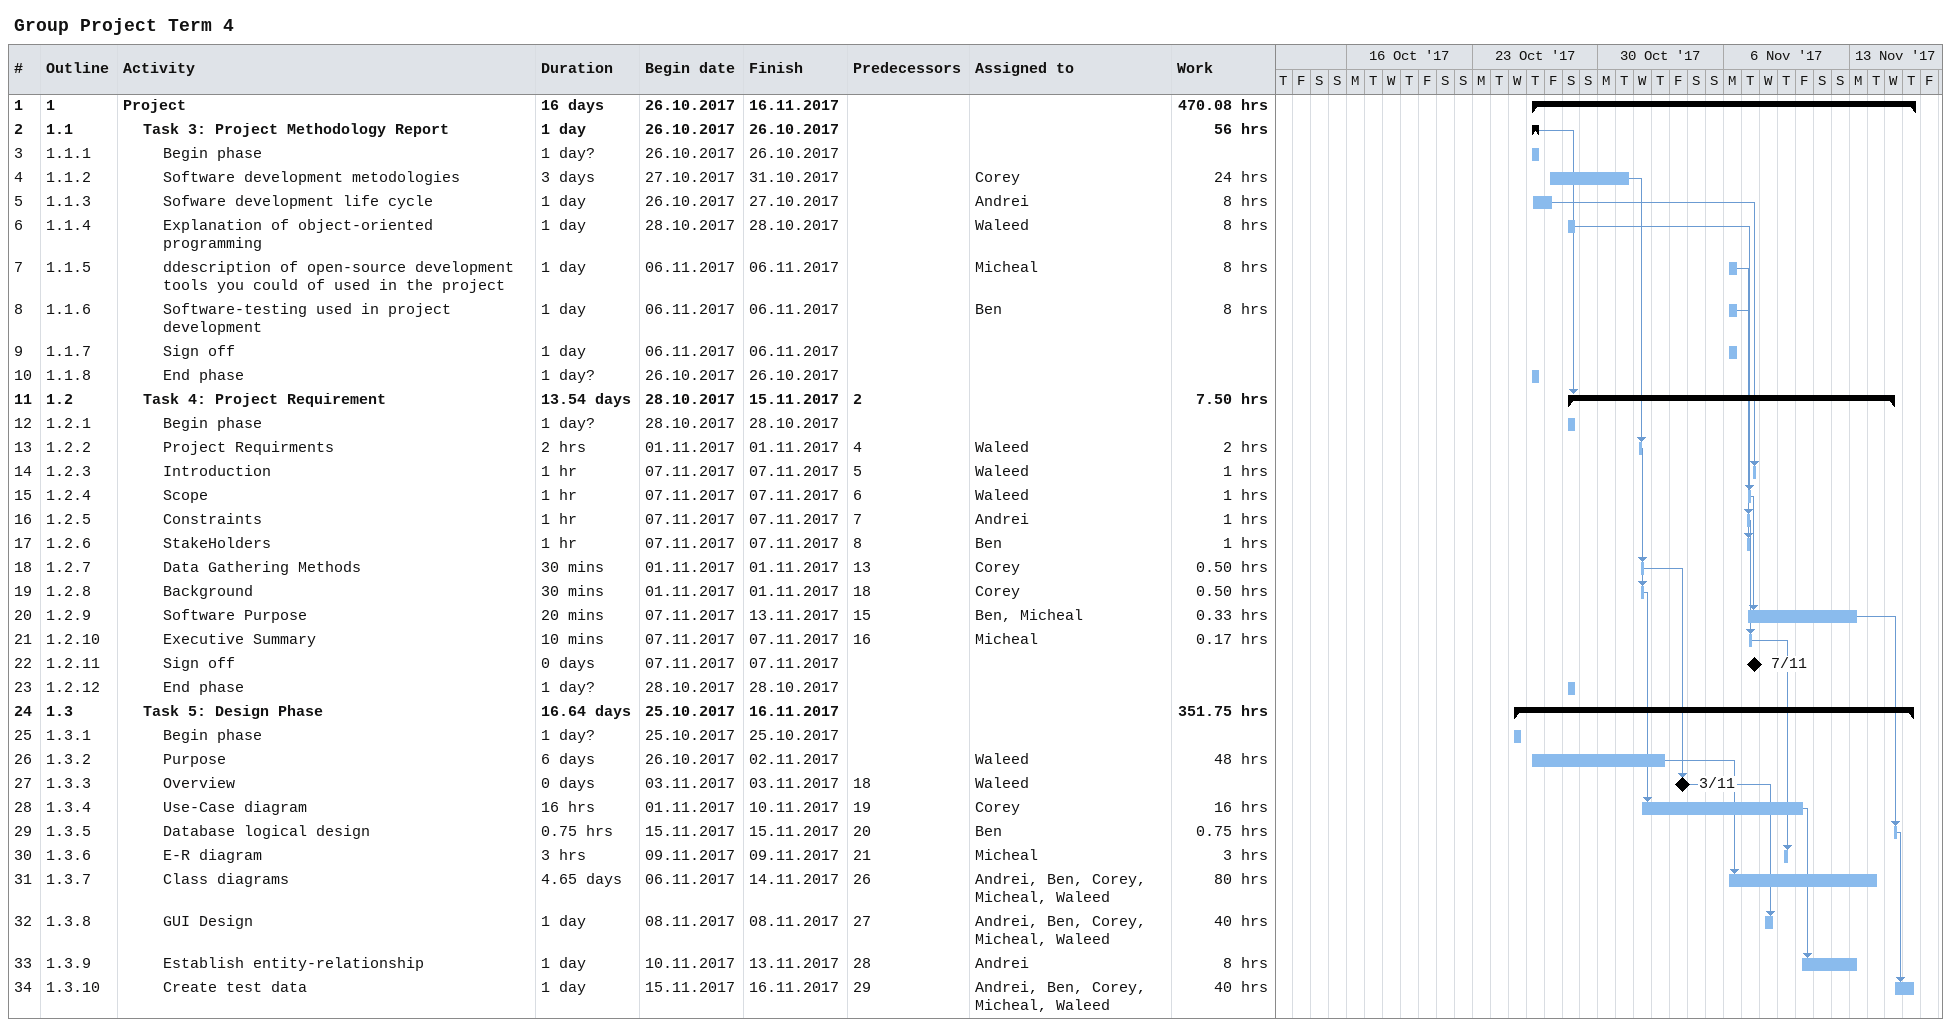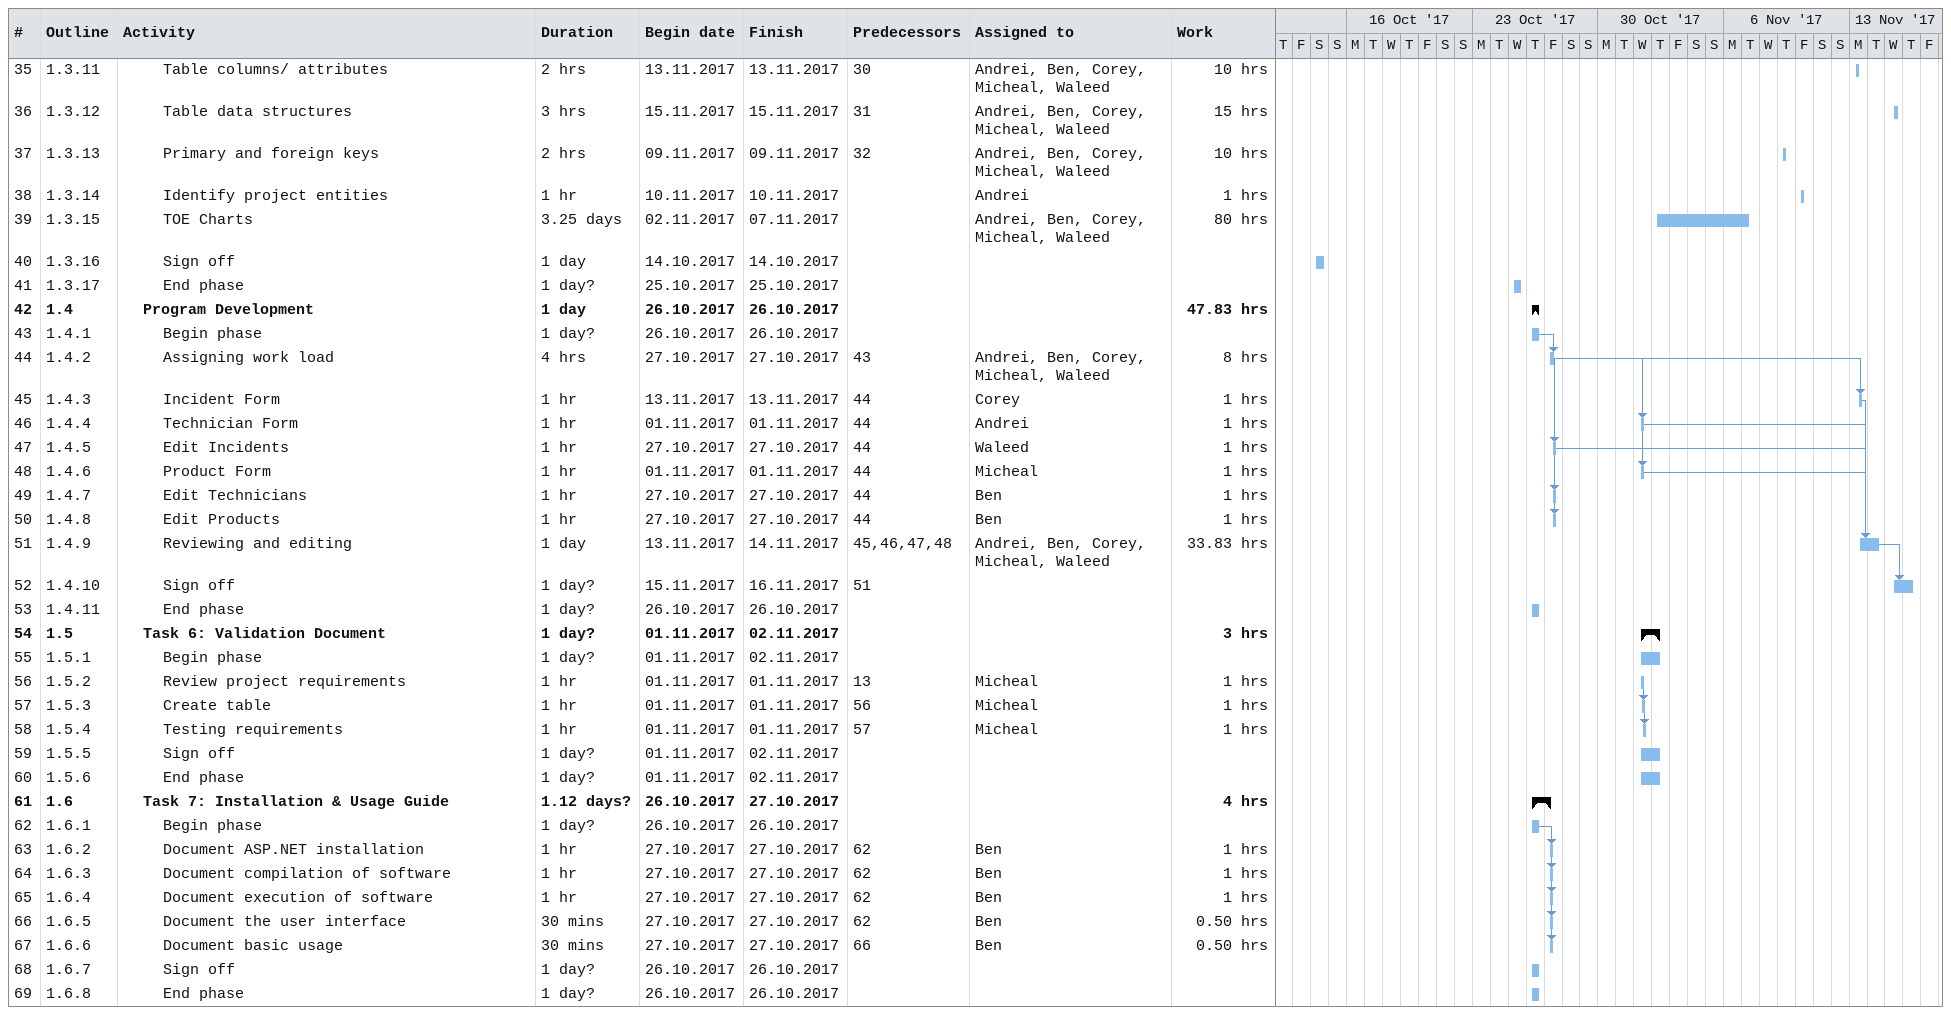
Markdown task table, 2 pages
Group Project Term 4

| ID | WBS | Task | Duration | Start | Finish | Predecessors | Resources | Work (h) |
|---|---|---|---|---|---|---|---|---|
| 1 | 1 | **Project** | 16d | 2017-10-26 | 2017-11-16 |  |  | 470.08 |
| 2 | 1.1 | **Task 3: Project Methodology Report** | 1d | 2017-10-26 | 2017-10-26 |  |  | 56 |
| 3 | 1.1.1 | Begin phase | 1d? | 2017-10-26 | 2017-10-26 |  |  |  |
| 4 | 1.1.2 | Software development metodologies | 3d | 2017-10-27 | 2017-10-31 |  | Corey | 24 |
| 5 | 1.1.3 | Sofware development life cycle | 1d | 2017-10-26 | 2017-10-27 |  | Andrei | 8 |
| 6 | 1.1.4 | Explanation of object-oriented programming | 1d | 2017-10-28 | 2017-10-28 |  | Waleed | 8 |
| 7 | 1.1.5 | ddescription of open-source development tools you could of used in the project | 1d | 2017-11-06 | 2017-11-06 |  | Micheal | 8 |
| 8 | 1.1.6 | Software-testing used in project development | 1d | 2017-11-06 | 2017-11-06 |  | Ben | 8 |
| 9 | 1.1.7 | Sign off | 1d | 2017-11-06 | 2017-11-06 |  |  |  |
| 10 | 1.1.8 | End phase | 1d? | 2017-10-26 | 2017-10-26 |  |  |  |
| 11 | 1.2 | **Task 4: Project Requirement** | 13.54d | 2017-10-28 | 2017-11-15 | 2 |  | 7.50 |
| 12 | 1.2.1 | Begin phase | 1d? | 2017-10-28 | 2017-10-28 |  |  |  |
| 13 | 1.2.2 | Project Requirments | 2h | 2017-11-01 | 2017-11-01 | 4 | Waleed | 2 |
| 14 | 1.2.3 | Introduction | 1h | 2017-11-07 | 2017-11-07 | 5 | Waleed | 1 |
| 15 | 1.2.4 | Scope | 1h | 2017-11-07 | 2017-11-07 | 6 | Waleed | 1 |
| 16 | 1.2.5 | Constraints | 1h | 2017-11-07 | 2017-11-07 | 7 | Andrei | 1 |
| 17 | 1.2.6 | StakeHolders | 1h | 2017-11-07 | 2017-11-07 | 8 | Ben | 1 |
| 18 | 1.2.7 | Data Gathering Methods | 30min | 2017-11-01 | 2017-11-01 | 13 | Corey | 0.50 |
| 19 | 1.2.8 | Background | 30min | 2017-11-01 | 2017-11-01 | 18 | Corey | 0.50 |
| 20 | 1.2.9 | Software Purpose | 20min | 2017-11-07 | 2017-11-13 | 15 | Ben, Micheal | 0.33 |
| 21 | 1.2.10 | Executive Summary | 10min | 2017-11-07 | 2017-11-07 | 16 | Micheal | 0.17 |
| 22 | 1.2.11 | Sign off | 0d | 2017-11-07 | 2017-11-07 |  |  |  |
| 23 | 1.2.12 | End phase | 1d? | 2017-10-28 | 2017-10-28 |  |  |  |
| 24 | 1.3 | **Task 5: Design Phase** | 16.64d | 2017-10-25 | 2017-11-16 |  |  | 351.75 |
| 25 | 1.3.1 | Begin phase | 1d? | 2017-10-25 | 2017-10-25 |  |  |  |
| 26 | 1.3.2 | Purpose | 6d | 2017-10-26 | 2017-11-02 |  | Waleed | 48 |
| 27 | 1.3.3 | Overview | 0d | 2017-11-03 | 2017-11-03 | 18 | Waleed |  |
| 28 | 1.3.4 | Use-Case diagram | 16h | 2017-11-01 | 2017-11-10 | 19 | Corey | 16 |
| 29 | 1.3.5 | Database logical design | 0.75h | 2017-11-15 | 2017-11-15 | 20 | Ben | 0.75 |
| 30 | 1.3.6 | E-R diagram | 3h | 2017-11-09 | 2017-11-09 | 21 | Micheal | 3 |
| 31 | 1.3.7 | Class diagrams | 4.65d | 2017-11-06 | 2017-11-14 | 26 | Andrei, Ben, Corey, Micheal, Waleed | 80 |
| 32 | 1.3.8 | GUI Design | 1d | 2017-11-08 | 2017-11-08 | 27 | Andrei, Ben, Corey, Micheal, Waleed | 40 |
| 33 | 1.3.9 | Establish entity-relationship | 1d | 2017-11-10 | 2017-11-13 | 28 | Andrei | 8 |
| 34 | 1.3.10 | Create test data | 1d | 2017-11-15 | 2017-11-16 | 29 | Andrei, Ben, Corey, Micheal, Waleed | 40 |
| 35 | 1.3.11 | Table columns/ attributes | 2h | 2017-11-13 | 2017-11-13 | 30 | Andrei, Ben, Corey, Micheal, Waleed | 10 |
| 36 | 1.3.12 | Table data structures | 3h | 2017-11-15 | 2017-11-15 | 31 | Andrei, Ben, Corey, Micheal, Waleed | 15 |
| 37 | 1.3.13 | Primary and foreign keys | 2h | 2017-11-09 | 2017-11-09 | 32 | Andrei, Ben, Corey, Micheal, Waleed | 10 |
| 38 | 1.3.14 | Identify project entities | 1h | 2017-11-10 | 2017-11-10 |  | Andrei | 1 |
| 39 | 1.3.15 | TOE Charts | 3.25d | 2017-11-02 | 2017-11-07 |  | Andrei, Ben, Corey, Micheal, Waleed | 80 |
| 40 | 1.3.16 | Sign off | 1d | 2017-10-14 | 2017-10-14 |  |  |  |
| 41 | 1.3.17 | End phase | 1d? | 2017-10-25 | 2017-10-25 |  |  |  |
| 42 | 1.4 | **Program Development** | 1d | 2017-10-26 | 2017-10-26 |  |  | 47.83 |
| 43 | 1.4.1 | Begin phase | 1d? | 2017-10-26 | 2017-10-26 |  |  |  |
| 44 | 1.4.2 | Assigning work load | 4h | 2017-10-27 | 2017-10-27 | 43 | Andrei, Ben, Corey, Micheal, Waleed | 8 |
| 45 | 1.4.3 | Incident Form | 1h | 2017-11-13 | 2017-11-13 | 44 | Corey | 1 |
| 46 | 1.4.4 | Technician Form | 1h | 2017-11-01 | 2017-11-01 | 44 | Andrei | 1 |
| 47 | 1.4.5 | Edit Incidents | 1h | 2017-10-27 | 2017-10-27 | 44 | Waleed | 1 |
| 48 | 1.4.6 | Product Form | 1h | 2017-11-01 | 2017-11-01 | 44 | Micheal | 1 |
| 49 | 1.4.7 | Edit Technicians | 1h | 2017-10-27 | 2017-10-27 | 44 | Ben | 1 |
| 50 | 1.4.8 | Edit Products | 1h | 2017-10-27 | 2017-10-27 | 44 | Ben | 1 |
| 51 | 1.4.9 | Reviewing and editing | 1d | 2017-11-13 | 2017-11-14 | 45, 46, 47, 48 | Andrei, Ben, Corey, Micheal, Waleed | 33.83 |
| 52 | 1.4.10 | Sign off | 1d? | 2017-11-15 | 2017-11-16 | 51 |  |  |
| 53 | 1.4.11 | End phase | 1d? | 2017-10-26 | 2017-10-26 |  |  |  |
| 54 | 1.5 | **Task 6: Validation Document** | 1d? | 2017-11-01 | 2017-11-02 |  |  | 3 |
| 55 | 1.5.1 | Begin phase | 1d? | 2017-11-01 | 2017-11-02 |  |  |  |
| 56 | 1.5.2 | Review project requirements | 1h | 2017-11-01 | 2017-11-01 | 13 | Micheal | 1 |
| 57 | 1.5.3 | Create table | 1h | 2017-11-01 | 2017-11-01 | 56 | Micheal | 1 |
| 58 | 1.5.4 | Testing requirements | 1h | 2017-11-01 | 2017-11-01 | 57 | Micheal | 1 |
| 59 | 1.5.5 | Sign off | 1d? | 2017-11-01 | 2017-11-02 |  |  |  |
| 60 | 1.5.6 | End phase | 1d? | 2017-11-01 | 2017-11-02 |  |  |  |
| 61 | 1.6 | **Task 7: Installation & Usage Guide** | 1.12d? | 2017-10-26 | 2017-10-27 |  |  | 4 |
| 62 | 1.6.1 | Begin phase | 1d? | 2017-10-26 | 2017-10-26 |  |  |  |
| 63 | 1.6.2 | Document ASP.NET installation | 1h | 2017-10-27 | 2017-10-27 | 62 | Ben | 1 |
| 64 | 1.6.3 | Document compilation of software | 1h | 2017-10-27 | 2017-10-27 | 62 | Ben | 1 |
| 65 | 1.6.4 | Document execution of software | 1h | 2017-10-27 | 2017-10-27 | 62 | Ben | 1 |
| 66 | 1.6.5 | Document the user interface | 30min | 2017-10-27 | 2017-10-27 | 62 | Ben | 0.50 |
| 67 | 1.6.6 | Document basic usage | 30min | 2017-10-27 | 2017-10-27 | 66 | Ben | 0.50 |
| 68 | 1.6.7 | Sign off | 1d? | 2017-10-26 | 2017-10-26 |  |  |  |
| 69 | 1.6.8 | End phase | 1d? | 2017-10-26 | 2017-10-26 |  |  |  |
